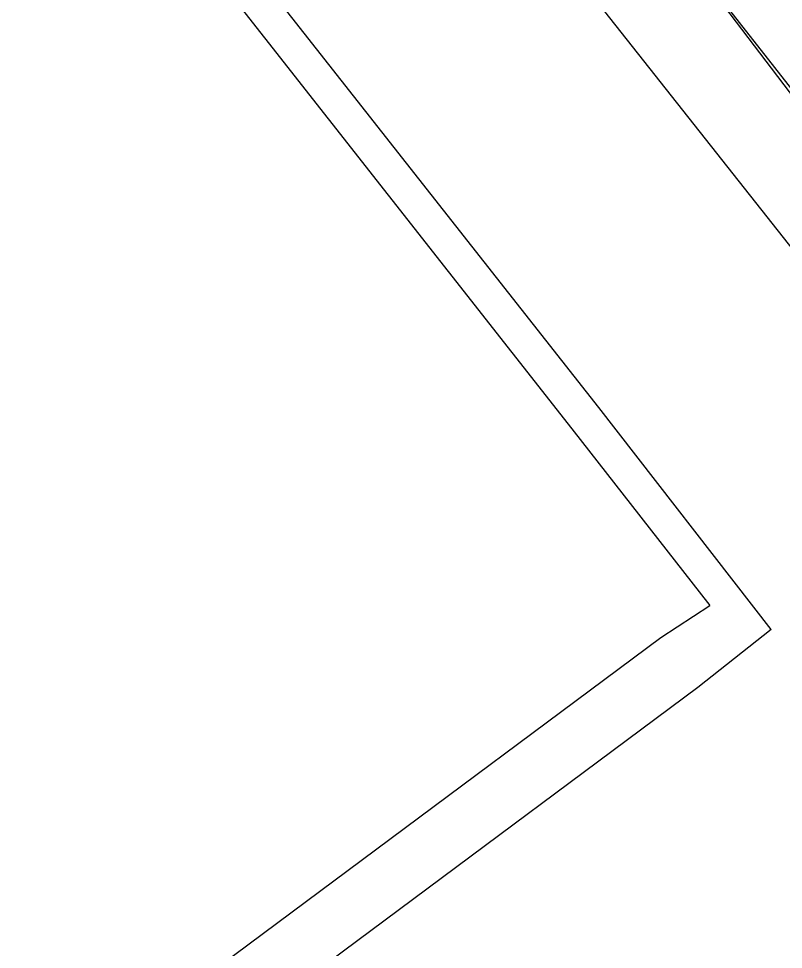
# Model space of a CAD drawing. Extents: x 427500 to 429848, y 434500 to 436505.
# Drawn here: x 428981.86 to 428986.78, y 435420.91 to 435426.9 of the extents above; entities that cross this region are included whole.
import ezdxf

# ---------------------------------------------------------------- set-up
doc = ezdxf.new("R2010")
doc.units = 0
doc.layers.add('LPTIP_Ex_Base', color=8, linetype='Continuous')
doc.layers.add('PROPOSED', color=1, linetype='Continuous')

msp = doc.modelspace()

# ---------------------------------------------------------------- linework, layer by layer
at = {"layer": 'LPTIP_Ex_Base', "color": 251, "true_color": 0x636466, "flags": 128}
for points in [[(428986.7005, 435422.9692), (428985.5909, 435424.3964), (428982.0408, 435428.9127)], [(428981.8757, 435428.7716), (428985.4176, 435424.2609), (428986.3043, 435423.1234)], [(428984.7627, 435428.0437), (428987.5704, 435424.4875), (428987.5912, 435424.461), (428987.764, 435424.2205), (428988.0138, 435423.8773), (428988.2971, 435423.4822), (428988.5705, 435423.0864), (428988.7904, 435422.7409), (428988.9445, 435422.4592), (428989.0618, 435422.2073), (428989.1609, 435421.9649), (428989.2604, 435421.7118), (428989.379, 435421.4278), (428989.5309, 435421.079), (428989.7038, 435420.6789), (428989.8762, 435420.2783), (428990.0266, 435419.9279), (428990.1335, 435419.6784), (428991.9679, 435414.2705), (428996.5073, 435408.3952), (429002.3973, 435400.7086)], [(428986.7005, 435422.9692), (428986.229, 435422.5966), (428982.0231, 435419.4652), (428978.4622, 435416.8243), (428978.2239, 435417.1456), (428981.7845, 435419.7863), (428985.9902, 435422.9174), (428986.3043, 435423.1234)]]:
    msp.add_lwpolyline(points, dxfattribs=at)
at = {"layer": 'PROPOSED', "flags": 128}
msp.add_lwpolyline([(428988.4704, 435424.3583), (428978.8714, 435436.5886), (428975.4512, 435440.6385), (428965.2659, 435453.0455), (428959.3853, 435459.9779, 0.532994), (428952.7321, 435459.6797), (428952.2822, 435458.9379)], format="xyb", dxfattribs=at)
msp.add_lwpolyline([(429026.1372, 435369.5014), (429028.4297, 435366.6088), (429023.8904, 435368.1533, -0.147937), (429015.4174, 435374.224), (428993.9213, 435402.1889, -0.136811), (428990.304, 435411.1562), (428989.0658, 435422.2163, 0.112061), (428988.2621, 435424.5275), (428986.0207, 435427.4795), (428978.8714, 435436.5886), (428975.4527, 435440.6367), (428966.4078, 435451.6031), (428965.7975, 435452.3979), (428967.3146, 435453.6477), (428967.9507, 435452.8756), (428976.9882, 435441.9183), (428980.4226, 435437.8516), (428987.6039, 435428.7017), (428989.9061, 435425.6696, -0.115379), (428991.0534, 435422.4388), (428992.2916, 435411.3787, 0.136811), (428995.5069, 435403.4077), (429017.0031, 435375.4429, 0.147937), (429024.5346, 435370.0467)], format="xyb", close=True, dxfattribs=at)

doc.saveas('drawing.dxf')
